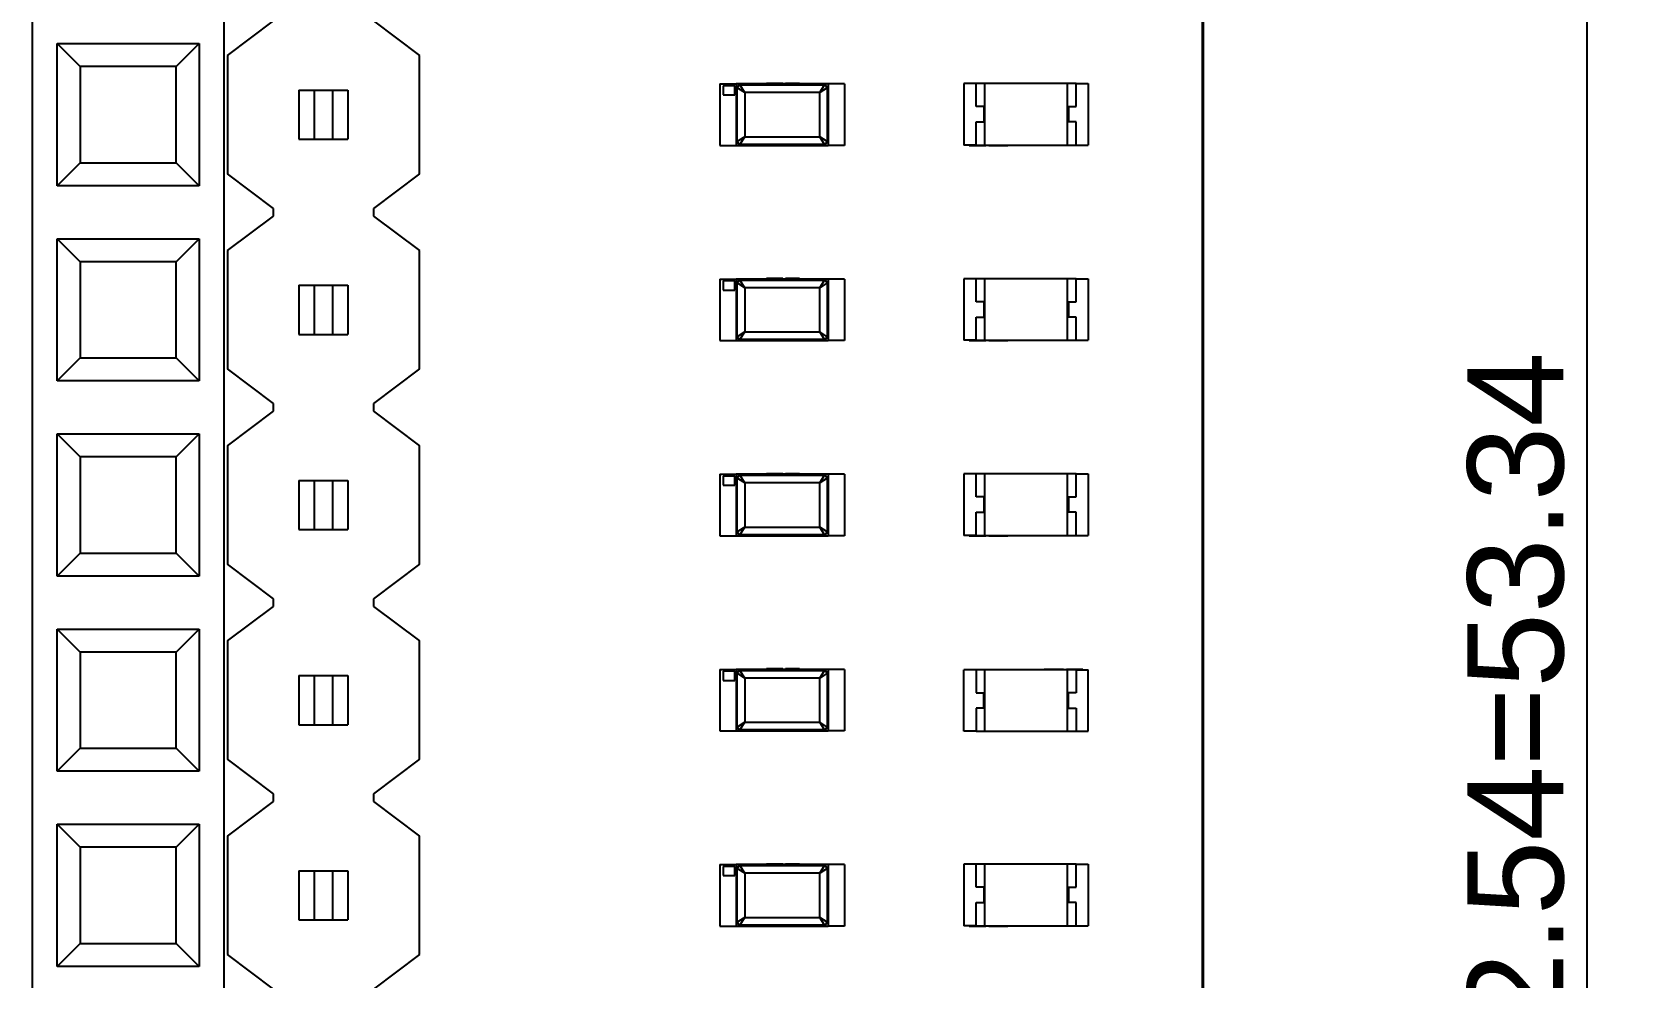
# Model space of a CAD drawing. Header units: millimetres. Extents: x 5 to 205, y 5 to 144.
# Drawn here: x 76.76 to 97.75, y 86.73 to 99.04 of the extents above; entities that cross this region are included whole.
import ezdxf

# ---------------------------------------------------------------- set-up
doc = ezdxf.new("R2010")
doc.units = ezdxf.units.MM
for name, color, linetype in [('DIM', 4, 'CONTINUOUS'), ('OUTLINE', 7, 'CONTINUOUS'), ('PARTS', 8, 'CONTINUOUS')]:
    doc.layers.add(name, color=color, linetype=linetype)
doc.styles.add('CJK', font='arial.ttf')
doc.dimstyles.new('PCB2', dxfattribs={"dimtxt": 1.25, "dimasz": 1.25, "dimexe": 0.75, "dimexo": 0.5, "dimgap": 0.3, "dimtad": 1, "dimzin": 0, "dimtxsty": 'CJK', "dimcen": 2.5, "dimclrd": 4, "dimclre": 4, "dimclrt": 4, "dimazin": 3, "dimtfac": 1, "dimtmove": 0, "dimatfit": 3})

msp = doc.modelspace()

# ---------------------------------------------------------------- linework, layer by layer
at = {"layer": 'OUTLINE'}
msp.add_lwpolyline([(92, 122.5), (92, 55.5)], dxfattribs=at)
at = {"layer": 'PARTS'}
for points in [[(91.987, 122.5), (91.987, 55.5)], [(76.76, 117.014), (76.76, 61.134)], [(79.26, 61.134), (79.26, 117.014)], [(79.3, 98.734), (79.9, 99.184)], [(81.2, 99.184), (81.8, 98.734)], [(77.085, 98.889), (78.935, 98.889)], [(77.085, 98.889), (77.385, 98.589)], [(77.085, 97.039), (77.085, 98.889)], [(78.635, 98.589), (78.935, 98.889)], [(78.935, 98.889), (78.935, 97.039)], [(79.3, 98.734), (79.3, 97.194)], [(81.8, 97.194), (81.8, 98.734)], [(78.635, 98.589), (77.385, 98.589)], [(77.385, 98.589), (77.385, 97.339)], [(78.635, 97.339), (78.635, 98.589)], [(80.23, 98.284), (80.23, 97.644)], [(80.23, 98.284), (80.43, 98.284)], [(80.43, 98.284), (80.67, 98.284)], [(80.43, 98.284), (80.43, 97.644)], [(80.67, 98.284), (80.87, 98.284)], [(80.67, 98.284), (80.67, 97.644)], [(80.87, 98.284), (80.87, 97.644)], [(85.712, 98.364), (85.922, 98.364)], [(85.712, 98.364), (85.712, 97.564)], [(85.753, 98.34), (85.753, 98.221)], [(85.907, 98.34), (85.753, 98.34)], [(85.907, 98.221), (85.907, 98.34)], [(85.972, 98.364), (85.922, 98.314)], [(85.922, 98.364), (85.922, 97.564)], [(87.122, 98.364), (85.922, 98.364)], [(85.935, 98.314), (85.922, 98.314)], [(85.935, 98.314), (85.972, 98.351)], [(86.035, 98.251), (85.935, 98.314)], [(85.935, 97.614), (85.935, 98.314)], [(87.072, 98.364), (85.972, 98.364)], [(85.972, 98.351), (85.972, 98.364)], [(86.035, 98.251), (85.972, 98.351)], [(85.972, 98.351), (87.072, 98.351)], [(86.035, 98.251), (86.035, 97.677)], [(87.01, 98.251), (86.035, 98.251)], [(86.316, 98.374), (86.332, 98.374)], [(86.316, 98.374), (86.316, 98.364)], [(86.332, 98.374), (86.337, 98.374)], [(86.332, 98.374), (86.332, 98.364)], [(86.337, 98.374), (86.353, 98.374)], [(86.337, 98.374), (86.337, 98.364)], [(86.353, 98.374), (86.353, 98.364)], [(86.355, 98.374), (86.361, 98.374)], [(86.355, 98.374), (86.355, 98.364)], [(86.361, 98.374), (86.367, 98.374)], [(86.361, 98.374), (86.361, 98.364)], [(86.367, 98.374), (86.383, 98.374)], [(86.367, 98.374), (86.367, 98.364)], [(86.383, 98.374), (86.388, 98.374)], [(86.383, 98.374), (86.383, 98.364)], [(86.388, 98.374), (86.404, 98.374)], [(86.388, 98.374), (86.388, 98.364)], [(86.404, 98.374), (86.404, 98.364)], [(86.404, 98.374), (86.406, 98.374)], [(86.406, 98.374), (86.412, 98.374)], [(86.406, 98.374), (86.406, 98.364)], [(86.412, 98.374), (86.428, 98.374)], [(86.412, 98.374), (86.412, 98.364)], [(86.428, 98.374), (86.439, 98.374)], [(86.428, 98.374), (86.428, 98.364)], [(86.439, 98.374), (86.439, 98.364)], [(86.439, 98.374), (86.446, 98.374)], [(86.446, 98.374), (86.446, 98.364)], [(86.446, 98.374), (86.447, 98.374)], [(86.447, 98.374), (86.447, 98.364)], [(86.447, 98.374), (86.448, 98.374)], [(86.448, 98.374), (86.448, 98.364)], [(86.448, 98.374), (86.469, 98.374)], [(86.469, 98.374), (86.469, 98.364)], [(86.469, 98.374), (86.47, 98.374)], [(86.47, 98.374), (86.473, 98.374)], [(86.47, 98.374), (86.47, 98.364)], [(86.473, 98.374), (86.474, 98.374)], [(86.473, 98.374), (86.473, 98.364)], [(86.474, 98.374), (86.474, 98.364)], [(86.477, 98.374), (86.477, 98.364)], [(86.477, 98.374), (86.487, 98.374)], [(86.487, 98.374), (86.501, 98.374)], [(86.487, 98.374), (86.487, 98.364)], [(86.501, 98.374), (86.507, 98.374)], [(86.501, 98.374), (86.501, 98.364)], [(86.507, 98.374), (86.507, 98.364)], [(86.509, 98.374), (86.509, 98.364)], [(86.509, 98.374), (86.525, 98.374)], [(86.509, 98.374), (86.509, 98.364)], [(86.509, 98.374), (86.509, 98.374)], [(86.525, 98.374), (86.525, 98.364)], [(86.525, 98.374), (86.531, 98.374)], [(86.531, 98.374), (86.531, 98.364)], [(86.564, 98.374), (86.592, 98.374)], [(86.564, 98.374), (86.564, 98.364)], [(86.592, 98.374), (86.608, 98.374)], [(86.592, 98.374), (86.592, 98.364)], [(86.608, 98.374), (86.647, 98.374)], [(86.608, 98.374), (86.608, 98.364)], [(86.647, 98.374), (86.682, 98.374)], [(86.647, 98.374), (86.647, 98.364)], [(86.682, 98.374), (86.695, 98.374)], [(86.682, 98.374), (86.682, 98.364)], [(86.695, 98.374), (86.701, 98.374)], [(86.695, 98.374), (86.695, 98.364)], [(86.701, 98.374), (86.735, 98.374)], [(86.701, 98.374), (86.701, 98.364)], [(86.735, 98.374), (86.748, 98.374)], [(86.735, 98.374), (86.735, 98.364)], [(86.748, 98.374), (86.748, 98.364)], [(87.01, 98.251), (87.072, 98.351)], [(87.109, 98.314), (87.01, 98.251)], [(87.01, 97.677), (87.01, 98.251)], [(87.122, 98.314), (87.072, 98.364)], [(87.072, 98.351), (87.072, 98.364)], [(87.072, 98.351), (87.109, 98.314)], [(87.109, 98.314), (87.122, 98.314)], [(87.109, 98.314), (87.109, 97.614)], [(87.332, 98.364), (87.122, 98.364)], [(87.122, 98.364), (87.122, 97.564)], [(87.332, 98.364), (87.332, 97.564)], [(89.047, 98.369), (88.887, 98.369)], [(88.887, 98.369), (88.887, 97.569)], [(89.047, 98.069), (89.047, 98.369)], [(89.157, 98.369), (89.047, 98.369)], [(90.237, 98.369), (89.157, 98.369)], [(89.157, 98.369), (89.157, 97.569)], [(90.237, 97.569), (90.237, 98.369)], [(90.347, 98.369), (90.237, 98.369)], [(90.347, 98.369), (90.507, 98.369)], [(90.347, 98.069), (90.347, 98.369)], [(90.507, 98.369), (90.507, 97.569)], [(85.753, 98.221), (85.907, 98.221)], [(89.147, 98.069), (89.047, 98.069)], [(89.147, 98.069), (89.147, 97.869)], [(90.247, 98.069), (90.247, 97.869)], [(90.247, 98.069), (90.347, 98.069)], [(89.047, 97.569), (89.047, 97.869)], [(89.047, 97.869), (89.147, 97.869)], [(90.347, 97.869), (90.247, 97.869)], [(90.347, 97.569), (90.347, 97.869)], [(80.23, 97.644), (80.43, 97.644)], [(80.43, 97.644), (80.67, 97.644)], [(80.67, 97.644), (80.87, 97.644)], [(85.922, 97.614), (85.972, 97.564)], [(85.935, 97.614), (85.922, 97.614)], [(86.035, 97.677), (85.935, 97.614)], [(85.972, 97.577), (85.935, 97.614)], [(85.972, 97.577), (86.035, 97.677)], [(86.035, 97.677), (87.01, 97.677)], [(87.109, 97.614), (87.01, 97.677)], [(87.072, 97.577), (87.01, 97.677)], [(87.109, 97.614), (87.072, 97.577)], [(87.072, 97.564), (87.122, 97.614)], [(87.109, 97.614), (87.122, 97.614)], [(85.712, 97.564), (85.922, 97.564)], [(85.922, 97.564), (87.122, 97.564)], [(85.972, 97.577), (85.972, 97.564)], [(87.072, 97.577), (85.972, 97.577)], [(85.972, 97.564), (87.072, 97.564)], [(87.072, 97.577), (87.072, 97.564)], [(87.332, 97.564), (87.122, 97.564)], [(89.047, 97.569), (88.887, 97.569)], [(88.957, 97.559), (88.957, 97.569)], [(88.973, 97.559), (88.957, 97.559)], [(88.973, 97.559), (88.973, 97.569)], [(89.012, 97.559), (88.973, 97.559)], [(89.012, 97.559), (89.012, 97.569)], [(89.019, 97.559), (89.012, 97.559)], [(89.019, 97.559), (89.019, 97.569)], [(89.034, 97.559), (89.019, 97.559)], [(89.034, 97.559), (89.034, 97.569)], [(89.075, 97.559), (89.034, 97.559)], [(89.047, 97.569), (89.157, 97.569)], [(89.075, 97.559), (89.075, 97.569)], [(89.12, 97.559), (89.075, 97.559)], [(89.12, 97.559), (89.12, 97.569)], [(89.139, 97.559), (89.12, 97.559)], [(89.139, 97.559), (89.139, 97.569)], [(89.172, 97.559), (89.139, 97.559)], [(89.157, 97.569), (90.237, 97.569)], [(89.172, 97.559), (89.172, 97.569)], [(89.211, 97.559), (89.211, 97.569)], [(89.217, 97.559), (89.211, 97.559)], [(89.217, 97.559), (89.217, 97.569)], [(89.236, 97.559), (89.217, 97.559)], [(89.236, 97.559), (89.236, 97.569)], [(89.237, 97.559), (89.237, 97.569)], [(89.237, 97.559), (89.236, 97.559)], [(89.238, 97.559), (89.238, 97.569)], [(89.245, 97.559), (89.238, 97.559)], [(89.245, 97.559), (89.245, 97.569)], [(89.262, 97.559), (89.245, 97.559)], [(89.262, 97.559), (89.262, 97.569)], [(89.273, 97.559), (89.262, 97.559)], [(89.273, 97.559), (89.273, 97.569)], [(89.278, 97.559), (89.278, 97.569)], [(89.278, 97.559), (89.278, 97.569)], [(89.278, 97.559), (89.278, 97.559)], [(89.281, 97.559), (89.278, 97.559)], [(89.281, 97.559), (89.281, 97.569)], [(89.283, 97.559), (89.281, 97.559)], [(89.283, 97.559), (89.283, 97.569)], [(89.308, 97.559), (89.283, 97.559)], [(89.308, 97.559), (89.308, 97.569)], [(89.309, 97.559), (89.308, 97.559)], [(89.309, 97.559), (89.309, 97.569)], [(89.31, 97.559), (89.309, 97.559)], [(89.31, 97.559), (89.31, 97.569)], [(89.317, 97.559), (89.31, 97.559)], [(89.317, 97.559), (89.317, 97.569)], [(89.331, 97.559), (89.317, 97.559)], [(89.331, 97.559), (89.331, 97.569)], [(89.349, 97.559), (89.331, 97.559)], [(89.349, 97.559), (89.349, 97.569)], [(89.356, 97.559), (89.349, 97.559)], [(89.356, 97.559), (89.356, 97.569)], [(89.359, 97.559), (89.356, 97.559)], [(89.359, 97.559), (89.359, 97.569)], [(89.377, 97.559), (89.359, 97.559)], [(89.377, 97.559), (89.377, 97.569)], [(89.383, 97.559), (89.377, 97.559)], [(89.383, 97.559), (89.383, 97.569)], [(89.401, 97.559), (89.383, 97.559)], [(89.401, 97.559), (89.401, 97.569)], [(89.408, 97.559), (89.401, 97.559)], [(89.408, 97.559), (89.408, 97.569)], [(89.416, 97.559), (89.408, 97.559)], [(89.416, 97.559), (89.416, 97.569)], [(89.418, 97.559), (89.418, 97.569)], [(89.436, 97.559), (89.418, 97.559)], [(89.436, 97.559), (89.436, 97.569)], [(89.443, 97.559), (89.436, 97.559)], [(89.443, 97.559), (89.443, 97.569)], [(89.461, 97.559), (89.443, 97.559)], [(89.461, 97.559), (89.461, 97.569)], [(90.237, 97.569), (90.347, 97.569)], [(90.347, 97.569), (90.507, 97.569)], [(77.085, 97.039), (77.385, 97.339)], [(77.385, 97.339), (78.635, 97.339)], [(78.635, 97.339), (78.935, 97.039)], [(79.9, 96.744), (79.3, 97.194)], [(81.8, 97.194), (81.2, 96.744)], [(78.935, 97.039), (77.085, 97.039)], [(79.3, 96.194), (79.9, 96.644)], [(79.9, 96.644), (79.9, 96.744)], [(81.2, 96.744), (81.2, 96.644)], [(81.2, 96.644), (81.8, 96.194)], [(77.085, 96.349), (78.935, 96.349)], [(77.085, 96.349), (77.385, 96.049)], [(77.085, 94.499), (77.085, 96.349)], [(78.635, 96.049), (78.935, 96.349)], [(78.935, 96.349), (78.935, 94.499)], [(79.3, 96.194), (79.3, 94.654)], [(81.8, 94.654), (81.8, 96.194)], [(78.635, 96.049), (77.385, 96.049)], [(77.385, 96.049), (77.385, 94.799)], [(78.635, 94.799), (78.635, 96.049)], [(80.23, 95.744), (80.23, 95.104)], [(80.23, 95.744), (80.43, 95.744)], [(80.43, 95.744), (80.67, 95.744)], [(80.43, 95.744), (80.43, 95.104)], [(80.67, 95.744), (80.87, 95.744)], [(80.67, 95.744), (80.67, 95.104)], [(80.87, 95.744), (80.87, 95.104)], [(85.712, 95.824), (85.922, 95.824)], [(85.712, 95.824), (85.712, 95.024)], [(85.753, 95.8), (85.753, 95.681)], [(85.907, 95.8), (85.753, 95.8)], [(85.907, 95.681), (85.907, 95.8)], [(85.972, 95.824), (85.922, 95.774)], [(85.922, 95.824), (85.922, 95.024)], [(87.122, 95.824), (85.922, 95.824)], [(85.935, 95.774), (85.922, 95.774)], [(85.935, 95.774), (85.972, 95.811)], [(86.035, 95.711), (85.935, 95.774)], [(85.935, 95.074), (85.935, 95.774)], [(87.072, 95.824), (85.972, 95.824)], [(85.972, 95.811), (85.972, 95.824)], [(86.035, 95.711), (85.972, 95.811)], [(85.972, 95.811), (87.072, 95.811)], [(86.316, 95.834), (86.332, 95.834)], [(86.316, 95.834), (86.316, 95.824)], [(86.332, 95.834), (86.337, 95.834)], [(86.332, 95.834), (86.332, 95.824)], [(86.337, 95.834), (86.353, 95.834)], [(86.337, 95.834), (86.337, 95.824)], [(86.353, 95.834), (86.353, 95.824)], [(86.355, 95.834), (86.361, 95.834)], [(86.355, 95.834), (86.355, 95.824)], [(86.361, 95.834), (86.367, 95.834)], [(86.361, 95.834), (86.361, 95.824)], [(86.367, 95.834), (86.383, 95.834)], [(86.367, 95.834), (86.367, 95.824)], [(86.383, 95.834), (86.388, 95.834)], [(86.383, 95.834), (86.383, 95.824)], [(86.388, 95.834), (86.404, 95.834)], [(86.388, 95.834), (86.388, 95.824)], [(86.404, 95.834), (86.404, 95.824)], [(86.404, 95.834), (86.406, 95.834)], [(86.406, 95.834), (86.412, 95.834)], [(86.406, 95.834), (86.406, 95.824)], [(86.412, 95.834), (86.428, 95.834)], [(86.412, 95.834), (86.412, 95.824)], [(86.428, 95.834), (86.439, 95.834)], [(86.428, 95.834), (86.428, 95.824)], [(86.439, 95.834), (86.439, 95.824)], [(86.439, 95.834), (86.446, 95.834)], [(86.446, 95.834), (86.446, 95.824)], [(86.446, 95.834), (86.447, 95.834)], [(86.447, 95.834), (86.447, 95.824)], [(86.447, 95.834), (86.448, 95.834)], [(86.448, 95.834), (86.448, 95.824)], [(86.448, 95.834), (86.469, 95.834)], [(86.469, 95.834), (86.469, 95.824)], [(86.469, 95.834), (86.47, 95.834)], [(86.47, 95.834), (86.473, 95.834)], [(86.47, 95.834), (86.47, 95.824)], [(86.473, 95.834), (86.474, 95.834)], [(86.473, 95.834), (86.473, 95.824)], [(86.474, 95.834), (86.474, 95.824)], [(86.477, 95.834), (86.477, 95.824)], [(86.477, 95.834), (86.487, 95.834)], [(86.487, 95.834), (86.501, 95.834)], [(86.487, 95.834), (86.487, 95.824)], [(86.501, 95.834), (86.507, 95.834)], [(86.501, 95.834), (86.501, 95.824)], [(86.507, 95.834), (86.507, 95.824)], [(86.509, 95.834), (86.509, 95.824)], [(86.509, 95.834), (86.525, 95.834)], [(86.509, 95.834), (86.509, 95.824)], [(86.509, 95.834), (86.509, 95.834)], [(86.525, 95.834), (86.525, 95.824)], [(86.525, 95.834), (86.531, 95.834)], [(86.531, 95.834), (86.531, 95.824)], [(86.564, 95.834), (86.592, 95.834)], [(86.564, 95.834), (86.564, 95.824)], [(86.592, 95.834), (86.608, 95.834)], [(86.592, 95.834), (86.592, 95.824)], [(86.608, 95.834), (86.647, 95.834)], [(86.608, 95.834), (86.608, 95.824)], [(86.647, 95.834), (86.682, 95.834)], [(86.647, 95.834), (86.647, 95.824)], [(86.682, 95.834), (86.695, 95.834)], [(86.682, 95.834), (86.682, 95.824)], [(86.695, 95.834), (86.701, 95.834)], [(86.695, 95.834), (86.695, 95.824)], [(86.701, 95.834), (86.735, 95.834)], [(86.701, 95.834), (86.701, 95.824)], [(86.735, 95.834), (86.748, 95.834)], [(86.735, 95.834), (86.735, 95.824)], [(86.748, 95.834), (86.748, 95.824)], [(87.01, 95.711), (87.072, 95.811)], [(87.109, 95.774), (87.01, 95.711)], [(87.122, 95.774), (87.072, 95.824)], [(87.072, 95.811), (87.072, 95.824)], [(87.072, 95.811), (87.109, 95.774)], [(87.109, 95.774), (87.122, 95.774)], [(87.109, 95.774), (87.109, 95.074)], [(87.332, 95.824), (87.122, 95.824)], [(87.122, 95.824), (87.122, 95.024)], [(87.332, 95.824), (87.332, 95.024)], [(89.047, 95.829), (88.887, 95.829)], [(88.887, 95.829), (88.887, 95.029)], [(89.047, 95.529), (89.047, 95.829)], [(89.157, 95.829), (89.047, 95.829)], [(90.237, 95.829), (89.157, 95.829)], [(89.157, 95.829), (89.157, 95.029)], [(90.237, 95.029), (90.237, 95.829)], [(90.347, 95.829), (90.237, 95.829)], [(90.347, 95.829), (90.507, 95.829)], [(90.347, 95.529), (90.347, 95.829)], [(90.507, 95.829), (90.507, 95.029)], [(85.753, 95.681), (85.907, 95.681)], [(86.035, 95.711), (86.035, 95.137)], [(87.01, 95.711), (86.035, 95.711)], [(87.01, 95.137), (87.01, 95.711)], [(89.147, 95.529), (89.047, 95.529)], [(89.147, 95.529), (89.147, 95.329)], [(90.247, 95.529), (90.247, 95.329)], [(90.247, 95.529), (90.347, 95.529)], [(89.047, 95.029), (89.047, 95.329)], [(89.047, 95.329), (89.147, 95.329)], [(90.347, 95.329), (90.247, 95.329)], [(90.347, 95.029), (90.347, 95.329)], [(80.23, 95.104), (80.43, 95.104)], [(80.43, 95.104), (80.67, 95.104)], [(80.67, 95.104), (80.87, 95.104)], [(86.035, 95.137), (85.935, 95.074)], [(85.972, 95.037), (86.035, 95.137)], [(86.035, 95.137), (87.01, 95.137)], [(87.109, 95.074), (87.01, 95.137)], [(87.072, 95.037), (87.01, 95.137)], [(85.712, 95.024), (85.922, 95.024)], [(85.922, 95.074), (85.972, 95.024)], [(85.935, 95.074), (85.922, 95.074)], [(85.922, 95.024), (87.122, 95.024)], [(85.972, 95.037), (85.935, 95.074)], [(85.972, 95.037), (85.972, 95.024)], [(87.072, 95.037), (85.972, 95.037)], [(85.972, 95.024), (87.072, 95.024)], [(87.109, 95.074), (87.072, 95.037)], [(87.072, 95.024), (87.122, 95.074)], [(87.072, 95.037), (87.072, 95.024)], [(87.109, 95.074), (87.122, 95.074)], [(87.332, 95.024), (87.122, 95.024)], [(89.047, 95.029), (88.887, 95.029)], [(88.957, 95.019), (88.957, 95.029)], [(88.973, 95.019), (88.957, 95.019)], [(88.973, 95.019), (88.973, 95.029)], [(89.012, 95.019), (88.973, 95.019)], [(89.012, 95.019), (89.012, 95.029)], [(89.019, 95.019), (89.012, 95.019)], [(89.019, 95.019), (89.019, 95.029)], [(89.034, 95.019), (89.019, 95.019)], [(89.034, 95.019), (89.034, 95.029)], [(89.075, 95.019), (89.034, 95.019)], [(89.047, 95.029), (89.157, 95.029)], [(89.075, 95.019), (89.075, 95.029)], [(89.12, 95.019), (89.075, 95.019)], [(89.12, 95.019), (89.12, 95.029)], [(89.139, 95.019), (89.12, 95.019)], [(89.139, 95.019), (89.139, 95.029)], [(89.172, 95.019), (89.139, 95.019)], [(89.157, 95.029), (90.237, 95.029)], [(89.172, 95.019), (89.172, 95.029)], [(89.211, 95.019), (89.211, 95.029)], [(89.217, 95.019), (89.211, 95.019)], [(89.217, 95.019), (89.217, 95.029)], [(89.236, 95.019), (89.217, 95.019)], [(89.236, 95.019), (89.236, 95.029)], [(89.237, 95.019), (89.237, 95.029)], [(89.237, 95.019), (89.236, 95.019)], [(89.238, 95.019), (89.238, 95.029)], [(89.245, 95.019), (89.238, 95.019)], [(89.245, 95.019), (89.245, 95.029)], [(89.262, 95.019), (89.245, 95.019)], [(89.262, 95.019), (89.262, 95.029)], [(89.273, 95.019), (89.262, 95.019)], [(89.273, 95.019), (89.273, 95.029)], [(89.278, 95.019), (89.278, 95.029)], [(89.278, 95.019), (89.278, 95.029)], [(89.278, 95.019), (89.278, 95.019)], [(89.281, 95.019), (89.278, 95.019)], [(89.281, 95.019), (89.281, 95.029)], [(89.283, 95.019), (89.281, 95.019)], [(89.283, 95.019), (89.283, 95.029)], [(89.308, 95.019), (89.283, 95.019)], [(89.308, 95.019), (89.308, 95.029)], [(89.309, 95.019), (89.308, 95.019)], [(89.309, 95.019), (89.309, 95.029)], [(89.31, 95.019), (89.309, 95.019)], [(89.31, 95.019), (89.31, 95.029)], [(89.317, 95.019), (89.31, 95.019)], [(89.317, 95.019), (89.317, 95.029)], [(89.331, 95.019), (89.317, 95.019)], [(89.331, 95.019), (89.331, 95.029)], [(89.349, 95.019), (89.331, 95.019)], [(89.349, 95.019), (89.349, 95.029)], [(89.356, 95.019), (89.349, 95.019)], [(89.356, 95.019), (89.356, 95.029)], [(89.359, 95.019), (89.356, 95.019)], [(89.359, 95.019), (89.359, 95.029)], [(89.377, 95.019), (89.359, 95.019)], [(89.377, 95.019), (89.377, 95.029)], [(89.383, 95.019), (89.377, 95.019)], [(89.383, 95.019), (89.383, 95.029)], [(89.401, 95.019), (89.383, 95.019)], [(89.401, 95.019), (89.401, 95.029)], [(89.408, 95.019), (89.401, 95.019)], [(89.408, 95.019), (89.408, 95.029)], [(89.416, 95.019), (89.408, 95.019)], [(89.416, 95.019), (89.416, 95.029)], [(89.418, 95.019), (89.418, 95.029)], [(89.436, 95.019), (89.418, 95.019)], [(89.436, 95.019), (89.436, 95.029)], [(89.443, 95.019), (89.436, 95.019)], [(89.443, 95.019), (89.443, 95.029)], [(89.461, 95.019), (89.443, 95.019)], [(89.461, 95.019), (89.461, 95.029)], [(90.237, 95.029), (90.347, 95.029)], [(90.347, 95.029), (90.507, 95.029)], [(77.085, 94.499), (77.385, 94.799)], [(77.385, 94.799), (78.635, 94.799)], [(78.635, 94.799), (78.935, 94.499)], [(78.935, 94.499), (77.085, 94.499)], [(79.9, 94.204), (79.3, 94.654)], [(81.8, 94.654), (81.2, 94.204)], [(79.3, 93.654), (79.9, 94.104)], [(79.9, 94.104), (79.9, 94.204)], [(81.2, 94.204), (81.2, 94.104)], [(81.2, 94.104), (81.8, 93.654)], [(77.085, 93.809), (78.935, 93.809)], [(77.085, 93.809), (77.385, 93.509)], [(77.085, 91.959), (77.085, 93.809)], [(78.635, 93.509), (78.935, 93.809)], [(78.935, 93.809), (78.935, 91.959)], [(79.3, 93.654), (79.3, 92.114)], [(81.8, 92.114), (81.8, 93.654)], [(78.635, 93.509), (77.385, 93.509)], [(77.385, 93.509), (77.385, 92.259)], [(78.635, 92.259), (78.635, 93.509)], [(80.23, 93.204), (80.23, 92.564)], [(80.23, 93.204), (80.43, 93.204)], [(80.43, 93.204), (80.67, 93.204)], [(80.43, 93.204), (80.43, 92.564)], [(80.67, 93.204), (80.87, 93.204)], [(80.67, 93.204), (80.67, 92.564)], [(80.87, 93.204), (80.87, 92.564)], [(85.712, 93.284), (85.922, 93.284)], [(85.712, 93.284), (85.712, 92.484)], [(85.753, 93.26), (85.753, 93.141)], [(85.907, 93.26), (85.753, 93.26)], [(85.907, 93.141), (85.907, 93.26)], [(85.972, 93.284), (85.922, 93.234)], [(85.922, 93.284), (85.922, 92.484)], [(87.122, 93.284), (85.922, 93.284)], [(85.935, 93.234), (85.922, 93.234)], [(85.935, 93.234), (85.972, 93.271)], [(86.035, 93.171), (85.935, 93.234)], [(85.935, 92.534), (85.935, 93.234)], [(87.072, 93.284), (85.972, 93.284)], [(85.972, 93.271), (85.972, 93.284)], [(86.035, 93.171), (85.972, 93.271)], [(85.972, 93.271), (87.072, 93.271)], [(86.316, 93.294), (86.332, 93.294)], [(86.316, 93.294), (86.316, 93.284)], [(86.332, 93.294), (86.337, 93.294)], [(86.332, 93.294), (86.332, 93.284)], [(86.337, 93.294), (86.353, 93.294)], [(86.337, 93.294), (86.337, 93.284)], [(86.353, 93.294), (86.353, 93.284)], [(86.355, 93.294), (86.361, 93.294)], [(86.355, 93.294), (86.355, 93.284)], [(86.361, 93.294), (86.367, 93.294)], [(86.361, 93.294), (86.361, 93.284)], [(86.367, 93.294), (86.383, 93.294)], [(86.367, 93.294), (86.367, 93.284)], [(86.383, 93.294), (86.388, 93.294)], [(86.383, 93.294), (86.383, 93.284)], [(86.388, 93.294), (86.404, 93.294)], [(86.388, 93.294), (86.388, 93.284)], [(86.404, 93.294), (86.404, 93.284)], [(86.404, 93.294), (86.406, 93.294)], [(86.406, 93.294), (86.412, 93.294)], [(86.406, 93.294), (86.406, 93.284)], [(86.412, 93.294), (86.428, 93.294)], [(86.412, 93.294), (86.412, 93.284)], [(86.428, 93.294), (86.439, 93.294)], [(86.428, 93.294), (86.428, 93.284)], [(86.439, 93.294), (86.439, 93.284)], [(86.439, 93.294), (86.446, 93.294)], [(86.446, 93.294), (86.446, 93.284)], [(86.446, 93.294), (86.447, 93.294)], [(86.447, 93.294), (86.447, 93.284)], [(86.447, 93.294), (86.448, 93.294)], [(86.448, 93.294), (86.448, 93.284)], [(86.448, 93.294), (86.469, 93.294)], [(86.469, 93.294), (86.469, 93.284)], [(86.469, 93.294), (86.47, 93.294)], [(86.47, 93.294), (86.473, 93.294)], [(86.47, 93.294), (86.47, 93.284)], [(86.473, 93.294), (86.474, 93.294)], [(86.473, 93.294), (86.473, 93.284)], [(86.474, 93.294), (86.474, 93.284)], [(86.477, 93.294), (86.477, 93.284)], [(86.477, 93.294), (86.487, 93.294)], [(86.487, 93.294), (86.501, 93.294)], [(86.487, 93.294), (86.487, 93.284)], [(86.501, 93.294), (86.507, 93.294)], [(86.501, 93.294), (86.501, 93.284)], [(86.507, 93.294), (86.507, 93.284)], [(86.509, 93.294), (86.509, 93.284)], [(86.509, 93.294), (86.525, 93.294)], [(86.509, 93.294), (86.509, 93.284)], [(86.509, 93.294), (86.509, 93.294)], [(86.525, 93.294), (86.525, 93.284)], [(86.525, 93.294), (86.531, 93.294)], [(86.531, 93.294), (86.531, 93.284)], [(86.564, 93.294), (86.592, 93.294)], [(86.564, 93.294), (86.564, 93.284)], [(86.592, 93.294), (86.608, 93.294)], [(86.592, 93.294), (86.592, 93.284)], [(86.608, 93.294), (86.647, 93.294)], [(86.608, 93.294), (86.608, 93.284)], [(86.647, 93.294), (86.682, 93.294)], [(86.647, 93.294), (86.647, 93.284)], [(86.682, 93.294), (86.695, 93.294)], [(86.682, 93.294), (86.682, 93.284)], [(86.695, 93.294), (86.701, 93.294)], [(86.695, 93.294), (86.695, 93.284)], [(86.701, 93.294), (86.735, 93.294)], [(86.701, 93.294), (86.701, 93.284)], [(86.735, 93.294), (86.748, 93.294)], [(86.735, 93.294), (86.735, 93.284)], [(86.748, 93.294), (86.748, 93.284)], [(87.01, 93.171), (87.072, 93.271)], [(87.109, 93.234), (87.01, 93.171)], [(87.122, 93.234), (87.072, 93.284)], [(87.072, 93.271), (87.072, 93.284)], [(87.072, 93.271), (87.109, 93.234)], [(87.109, 93.234), (87.122, 93.234)], [(87.109, 93.234), (87.109, 92.534)], [(87.332, 93.284), (87.122, 93.284)], [(87.122, 93.284), (87.122, 92.484)], [(87.332, 93.284), (87.332, 92.484)], [(89.047, 93.289), (88.887, 93.289)], [(88.887, 93.289), (88.887, 92.489)], [(89.047, 92.989), (89.047, 93.289)], [(89.157, 93.289), (89.047, 93.289)], [(90.237, 93.289), (89.157, 93.289)], [(89.157, 93.289), (89.157, 92.489)], [(90.237, 92.489), (90.237, 93.289)], [(90.347, 93.289), (90.237, 93.289)], [(90.347, 93.289), (90.507, 93.289)], [(90.347, 92.989), (90.347, 93.289)], [(90.507, 93.289), (90.507, 92.489)], [(85.753, 93.141), (85.907, 93.141)], [(86.035, 93.171), (86.035, 92.596)], [(87.01, 93.171), (86.035, 93.171)], [(87.01, 92.596), (87.01, 93.171)], [(89.147, 92.989), (89.047, 92.989)], [(89.147, 92.989), (89.147, 92.789)], [(90.247, 92.989), (90.247, 92.789)], [(90.247, 92.989), (90.347, 92.989)], [(89.047, 92.489), (89.047, 92.789)], [(89.047, 92.789), (89.147, 92.789)], [(90.347, 92.789), (90.247, 92.789)], [(90.347, 92.489), (90.347, 92.789)], [(86.035, 92.596), (85.935, 92.534)], [(85.972, 92.497), (86.035, 92.596)], [(86.035, 92.596), (87.01, 92.596)], [(87.109, 92.534), (87.01, 92.596)], [(87.072, 92.497), (87.01, 92.596)], [(80.23, 92.564), (80.43, 92.564)], [(80.43, 92.564), (80.67, 92.564)], [(80.67, 92.564), (80.87, 92.564)], [(85.712, 92.484), (85.922, 92.484)], [(85.922, 92.534), (85.972, 92.484)], [(85.935, 92.534), (85.922, 92.534)], [(85.922, 92.484), (87.122, 92.484)], [(85.972, 92.497), (85.935, 92.534)], [(85.972, 92.497), (85.972, 92.484)], [(87.072, 92.497), (85.972, 92.497)], [(85.972, 92.484), (87.072, 92.484)], [(87.109, 92.534), (87.072, 92.497)], [(87.072, 92.484), (87.122, 92.534)], [(87.072, 92.497), (87.072, 92.484)], [(87.109, 92.534), (87.122, 92.534)], [(87.332, 92.484), (87.122, 92.484)], [(89.047, 92.489), (88.887, 92.489)], [(88.957, 92.479), (88.957, 92.489)], [(88.973, 92.479), (88.957, 92.479)], [(88.973, 92.479), (88.973, 92.489)], [(89.012, 92.479), (88.973, 92.479)], [(89.012, 92.479), (89.012, 92.489)], [(89.019, 92.479), (89.012, 92.479)], [(89.019, 92.479), (89.019, 92.489)], [(89.034, 92.479), (89.019, 92.479)], [(89.034, 92.479), (89.034, 92.489)], [(89.075, 92.479), (89.034, 92.479)], [(89.047, 92.489), (89.157, 92.489)], [(89.075, 92.479), (89.075, 92.489)], [(89.12, 92.479), (89.075, 92.479)], [(89.12, 92.479), (89.12, 92.489)], [(89.139, 92.479), (89.12, 92.479)], [(89.139, 92.479), (89.139, 92.489)], [(89.172, 92.479), (89.139, 92.479)], [(89.157, 92.489), (90.237, 92.489)], [(89.172, 92.479), (89.172, 92.489)], [(89.211, 92.479), (89.211, 92.489)], [(89.217, 92.479), (89.211, 92.479)], [(89.217, 92.479), (89.217, 92.489)], [(89.236, 92.479), (89.217, 92.479)], [(89.236, 92.479), (89.236, 92.489)], [(89.237, 92.479), (89.237, 92.489)], [(89.237, 92.479), (89.236, 92.479)], [(89.238, 92.479), (89.238, 92.489)], [(89.245, 92.479), (89.238, 92.479)], [(89.245, 92.479), (89.245, 92.489)], [(89.262, 92.479), (89.245, 92.479)], [(89.262, 92.479), (89.262, 92.489)], [(89.273, 92.479), (89.262, 92.479)], [(89.273, 92.479), (89.273, 92.489)], [(89.278, 92.479), (89.278, 92.489)], [(89.278, 92.479), (89.278, 92.489)], [(89.278, 92.479), (89.278, 92.479)], [(89.281, 92.479), (89.278, 92.479)], [(89.281, 92.479), (89.281, 92.489)], [(89.283, 92.479), (89.281, 92.479)], [(89.283, 92.479), (89.283, 92.489)], [(89.308, 92.479), (89.283, 92.479)], [(89.308, 92.479), (89.308, 92.489)], [(89.309, 92.479), (89.308, 92.479)], [(89.309, 92.479), (89.309, 92.489)], [(89.31, 92.479), (89.309, 92.479)], [(89.31, 92.479), (89.31, 92.489)], [(89.317, 92.479), (89.31, 92.479)], [(89.317, 92.479), (89.317, 92.489)], [(89.331, 92.479), (89.317, 92.479)], [(89.331, 92.479), (89.331, 92.489)], [(89.349, 92.479), (89.331, 92.479)], [(89.349, 92.479), (89.349, 92.489)], [(89.356, 92.479), (89.349, 92.479)], [(89.356, 92.479), (89.356, 92.489)], [(89.359, 92.479), (89.356, 92.479)], [(89.359, 92.479), (89.359, 92.489)], [(89.377, 92.479), (89.359, 92.479)], [(89.377, 92.479), (89.377, 92.489)], [(89.383, 92.479), (89.377, 92.479)], [(89.383, 92.479), (89.383, 92.489)], [(89.401, 92.479), (89.383, 92.479)], [(89.401, 92.479), (89.401, 92.489)], [(89.408, 92.479), (89.401, 92.479)], [(89.408, 92.479), (89.408, 92.489)], [(89.416, 92.479), (89.408, 92.479)], [(89.416, 92.479), (89.416, 92.489)], [(89.418, 92.479), (89.418, 92.489)], [(89.436, 92.479), (89.418, 92.479)], [(89.436, 92.479), (89.436, 92.489)], [(89.443, 92.479), (89.436, 92.479)], [(89.443, 92.479), (89.443, 92.489)], [(89.461, 92.479), (89.443, 92.479)], [(89.461, 92.479), (89.461, 92.489)], [(90.237, 92.489), (90.347, 92.489)], [(90.347, 92.489), (90.507, 92.489)], [(77.085, 91.959), (77.385, 92.259)], [(77.385, 92.259), (78.635, 92.259)], [(78.635, 92.259), (78.935, 91.959)], [(78.935, 91.959), (77.085, 91.959)], [(79.9, 91.664), (79.3, 92.114)], [(81.8, 92.114), (81.2, 91.664)], [(79.3, 91.114), (79.9, 91.564)], [(79.9, 91.564), (79.9, 91.664)], [(81.2, 91.664), (81.2, 91.564)], [(81.2, 91.564), (81.8, 91.114)], [(77.085, 91.269), (78.935, 91.269)], [(77.085, 91.269), (77.385, 90.969)], [(77.085, 89.419), (77.085, 91.269)], [(78.635, 90.969), (78.935, 91.269)], [(78.935, 91.269), (78.935, 89.419)], [(79.3, 91.114), (79.3, 89.574)], [(81.8, 89.574), (81.8, 91.114)], [(78.635, 90.969), (77.385, 90.969)], [(77.385, 90.969), (77.385, 89.719)], [(78.635, 89.719), (78.635, 90.969)], [(85.712, 90.744), (85.922, 90.744)], [(85.712, 90.744), (85.712, 89.944)], [(85.753, 90.72), (85.753, 90.601)], [(85.907, 90.72), (85.753, 90.72)], [(85.907, 90.601), (85.907, 90.72)], [(85.972, 90.744), (85.922, 90.694)], [(85.922, 90.744), (85.922, 89.944)], [(87.122, 90.744), (85.922, 90.744)], [(85.935, 90.694), (85.922, 90.694)], [(85.935, 90.694), (85.972, 90.731)], [(86.035, 90.631), (85.935, 90.694)], [(85.935, 89.994), (85.935, 90.694)], [(87.072, 90.744), (85.972, 90.744)], [(85.972, 90.731), (85.972, 90.744)], [(86.035, 90.631), (85.972, 90.731)], [(85.972, 90.731), (87.072, 90.731)], [(86.316, 90.754), (86.332, 90.754)], [(86.316, 90.754), (86.316, 90.744)], [(86.332, 90.754), (86.337, 90.754)], [(86.332, 90.754), (86.332, 90.744)], [(86.337, 90.754), (86.353, 90.754)], [(86.337, 90.754), (86.337, 90.744)], [(86.353, 90.754), (86.353, 90.744)], [(86.355, 90.754), (86.361, 90.754)], [(86.355, 90.754), (86.355, 90.744)], [(86.361, 90.754), (86.367, 90.754)], [(86.361, 90.754), (86.361, 90.744)], [(86.367, 90.754), (86.383, 90.754)], [(86.367, 90.754), (86.367, 90.744)], [(86.383, 90.754), (86.388, 90.754)], [(86.383, 90.754), (86.383, 90.744)], [(86.388, 90.754), (86.404, 90.754)], [(86.388, 90.754), (86.388, 90.744)], [(86.404, 90.754), (86.404, 90.744)], [(86.404, 90.754), (86.406, 90.754)], [(86.406, 90.754), (86.412, 90.754)], [(86.406, 90.754), (86.406, 90.744)], [(86.412, 90.754), (86.428, 90.754)], [(86.412, 90.754), (86.412, 90.744)], [(86.428, 90.754), (86.439, 90.754)], [(86.428, 90.754), (86.428, 90.744)], [(86.439, 90.754), (86.439, 90.744)], [(86.439, 90.754), (86.446, 90.754)], [(86.446, 90.754), (86.446, 90.744)], [(86.446, 90.754), (86.447, 90.754)], [(86.447, 90.754), (86.447, 90.744)], [(86.447, 90.754), (86.448, 90.754)], [(86.448, 90.754), (86.448, 90.744)], [(86.448, 90.754), (86.469, 90.754)], [(86.469, 90.754), (86.469, 90.744)], [(86.469, 90.754), (86.47, 90.754)], [(86.47, 90.754), (86.473, 90.754)], [(86.47, 90.754), (86.47, 90.744)], [(86.473, 90.754), (86.474, 90.754)], [(86.473, 90.754), (86.473, 90.744)], [(86.474, 90.754), (86.474, 90.744)], [(86.477, 90.754), (86.477, 90.744)], [(86.477, 90.754), (86.487, 90.754)], [(86.487, 90.754), (86.501, 90.754)], [(86.487, 90.754), (86.487, 90.744)], [(86.501, 90.754), (86.507, 90.754)], [(86.501, 90.754), (86.501, 90.744)], [(86.507, 90.754), (86.507, 90.744)], [(86.509, 90.754), (86.509, 90.744)], [(86.509, 90.754), (86.525, 90.754)], [(86.509, 90.754), (86.509, 90.744)], [(86.509, 90.754), (86.509, 90.754)], [(86.525, 90.754), (86.525, 90.744)], [(86.525, 90.754), (86.531, 90.754)], [(86.531, 90.754), (86.531, 90.744)], [(86.564, 90.754), (86.592, 90.754)], [(86.564, 90.754), (86.564, 90.744)], [(86.592, 90.754), (86.608, 90.754)], [(86.592, 90.754), (86.592, 90.744)], [(86.608, 90.754), (86.647, 90.754)], [(86.608, 90.754), (86.608, 90.744)], [(86.647, 90.754), (86.682, 90.754)], [(86.647, 90.754), (86.647, 90.744)], [(86.682, 90.754), (86.695, 90.754)], [(86.682, 90.754), (86.682, 90.744)], [(86.695, 90.754), (86.701, 90.754)], [(86.695, 90.754), (86.695, 90.744)], [(86.701, 90.754), (86.735, 90.754)], [(86.701, 90.754), (86.701, 90.744)], [(86.735, 90.754), (86.748, 90.754)], [(86.735, 90.754), (86.735, 90.744)], [(86.748, 90.754), (86.748, 90.744)], [(87.01, 90.631), (87.072, 90.731)], [(87.109, 90.694), (87.01, 90.631)], [(87.122, 90.694), (87.072, 90.744)], [(87.072, 90.731), (87.072, 90.744)], [(87.072, 90.731), (87.109, 90.694)], [(87.109, 90.694), (87.122, 90.694)], [(87.109, 90.694), (87.109, 89.994)], [(87.332, 90.744), (87.122, 90.744)], [(87.122, 90.744), (87.122, 89.944)], [(87.332, 90.744), (87.332, 89.944)], [(89.047, 90.739), (88.887, 90.739)], [(88.887, 89.939), (88.887, 90.739)], [(89.047, 90.739), (89.047, 90.439)], [(89.157, 90.739), (89.047, 90.739)], [(90.237, 90.739), (89.157, 90.739)], [(89.157, 90.739), (89.157, 89.939)], [(89.933, 90.749), (89.951, 90.749)], [(89.933, 90.749), (89.933, 90.739)], [(89.951, 90.749), (89.958, 90.749)], [(89.951, 90.749), (89.951, 90.739)], [(89.958, 90.749), (89.976, 90.749)], [(89.958, 90.749), (89.958, 90.739)], [(89.976, 90.749), (89.976, 90.739)], [(89.979, 90.749), (89.986, 90.749)], [(89.979, 90.749), (89.979, 90.739)], [(89.986, 90.749), (89.993, 90.749)], [(89.986, 90.749), (89.986, 90.739)], [(89.993, 90.749), (90.011, 90.749)], [(89.993, 90.749), (89.993, 90.739)], [(90.011, 90.749), (90.017, 90.749)], [(90.011, 90.749), (90.011, 90.739)], [(90.017, 90.749), (90.035, 90.749)], [(90.017, 90.749), (90.017, 90.739)], [(90.035, 90.749), (90.035, 90.739)], [(90.035, 90.749), (90.038, 90.749)], [(90.038, 90.749), (90.045, 90.749)], [(90.038, 90.749), (90.038, 90.739)], [(90.045, 90.749), (90.063, 90.749)], [(90.045, 90.749), (90.045, 90.739)], [(90.063, 90.749), (90.077, 90.749)], [(90.063, 90.749), (90.063, 90.739)], [(90.077, 90.749), (90.077, 90.739)], [(90.077, 90.749), (90.084, 90.749)], [(90.084, 90.749), (90.084, 90.739)], [(90.084, 90.749), (90.086, 90.749)], [(90.086, 90.749), (90.086, 90.739)], [(90.086, 90.749), (90.087, 90.749)], [(90.087, 90.749), (90.087, 90.739)], [(90.087, 90.749), (90.111, 90.749)], [(90.111, 90.749), (90.111, 90.739)], [(90.111, 90.749), (90.113, 90.749)], [(90.113, 90.749), (90.117, 90.749)], [(90.113, 90.749), (90.113, 90.739)], [(90.117, 90.749), (90.117, 90.749)], [(90.117, 90.749), (90.117, 90.739)], [(90.117, 90.749), (90.117, 90.739)], [(90.121, 90.749), (90.121, 90.739)], [(90.121, 90.749), (90.132, 90.749)], [(90.132, 90.749), (90.149, 90.749)], [(90.132, 90.749), (90.132, 90.739)], [(90.149, 90.749), (90.156, 90.749)], [(90.149, 90.749), (90.149, 90.739)], [(90.156, 90.749), (90.156, 90.739)], [(90.158, 90.749), (90.158, 90.739)], [(90.158, 90.749), (90.177, 90.749)], [(90.158, 90.749), (90.158, 90.739)], [(90.158, 90.749), (90.158, 90.749)], [(90.177, 90.749), (90.177, 90.739)], [(90.177, 90.749), (90.183, 90.749)], [(90.183, 90.749), (90.183, 90.739)], [(90.222, 90.749), (90.256, 90.749)], [(90.222, 90.749), (90.222, 90.739)], [(90.237, 89.939), (90.237, 90.739)], [(90.347, 90.739), (90.237, 90.739)], [(90.256, 90.749), (90.274, 90.749)], [(90.256, 90.749), (90.256, 90.739)], [(90.274, 90.749), (90.32, 90.749)], [(90.274, 90.749), (90.274, 90.739)], [(90.32, 90.749), (90.36, 90.749)], [(90.32, 90.749), (90.32, 90.739)], [(90.347, 90.739), (90.507, 90.739)], [(90.347, 90.739), (90.347, 90.439)], [(90.36, 90.749), (90.375, 90.749)], [(90.36, 90.749), (90.36, 90.739)], [(90.375, 90.749), (90.383, 90.749)], [(90.375, 90.749), (90.375, 90.739)], [(90.383, 90.749), (90.422, 90.749)], [(90.383, 90.749), (90.383, 90.739)], [(90.422, 90.749), (90.437, 90.749)], [(90.422, 90.749), (90.422, 90.739)], [(90.437, 90.749), (90.437, 90.739)], [(90.507, 89.939), (90.507, 90.739)], [(80.23, 90.664), (80.23, 90.024)], [(80.23, 90.664), (80.43, 90.664)], [(80.43, 90.664), (80.67, 90.664)], [(80.43, 90.664), (80.43, 90.024)], [(80.67, 90.664), (80.87, 90.664)], [(80.67, 90.664), (80.67, 90.024)], [(80.87, 90.664), (80.87, 90.024)], [(85.753, 90.601), (85.907, 90.601)], [(86.035, 90.631), (86.035, 90.056)], [(87.01, 90.631), (86.035, 90.631)], [(87.01, 90.056), (87.01, 90.631)], [(89.047, 90.439), (89.147, 90.439)], [(89.147, 90.239), (89.147, 90.439)], [(90.247, 90.239), (90.247, 90.439)], [(90.347, 90.439), (90.247, 90.439)], [(86.035, 90.056), (85.935, 89.994)], [(85.972, 89.957), (86.035, 90.056)], [(86.035, 90.056), (87.01, 90.056)], [(87.109, 89.994), (87.01, 90.056)], [(87.072, 89.957), (87.01, 90.056)], [(89.047, 90.239), (89.047, 89.939)], [(89.147, 90.239), (89.047, 90.239)], [(90.247, 90.239), (90.347, 90.239)], [(90.347, 90.239), (90.347, 89.939)], [(80.23, 90.024), (80.43, 90.024)], [(80.43, 90.024), (80.67, 90.024)], [(80.67, 90.024), (80.87, 90.024)], [(85.712, 89.944), (85.922, 89.944)], [(85.922, 89.994), (85.972, 89.944)], [(85.935, 89.994), (85.922, 89.994)], [(85.922, 89.944), (87.122, 89.944)], [(85.972, 89.957), (85.935, 89.994)], [(85.972, 89.957), (85.972, 89.944)], [(87.072, 89.957), (85.972, 89.957)], [(85.972, 89.944), (87.072, 89.944)], [(87.109, 89.994), (87.072, 89.957)], [(87.072, 89.944), (87.122, 89.994)], [(87.072, 89.957), (87.072, 89.944)], [(87.109, 89.994), (87.122, 89.994)], [(87.332, 89.944), (87.122, 89.944)], [(89.047, 89.939), (88.887, 89.939)], [(89.047, 89.939), (89.157, 89.939)], [(89.157, 89.939), (90.237, 89.939)], [(90.237, 89.939), (90.347, 89.939)], [(90.347, 89.939), (90.507, 89.939)], [(77.085, 89.419), (77.385, 89.719)], [(77.385, 89.719), (78.635, 89.719)], [(78.635, 89.719), (78.935, 89.419)], [(78.935, 89.419), (77.085, 89.419)], [(79.9, 89.124), (79.3, 89.574)], [(81.8, 89.574), (81.2, 89.124)], [(79.3, 88.574), (79.9, 89.024)], [(79.9, 89.024), (79.9, 89.124)], [(81.2, 89.124), (81.2, 89.024)], [(81.2, 89.024), (81.8, 88.574)], [(77.085, 88.729), (78.935, 88.729)], [(77.085, 88.729), (77.385, 88.429)], [(77.085, 86.879), (77.085, 88.729)], [(78.635, 88.429), (78.935, 88.729)], [(78.935, 88.729), (78.935, 86.879)], [(78.635, 88.429), (77.385, 88.429)], [(77.385, 88.429), (77.385, 87.179)], [(78.635, 87.179), (78.635, 88.429)], [(79.3, 88.574), (79.3, 87.034)], [(81.8, 87.034), (81.8, 88.574)], [(85.712, 88.204), (85.922, 88.204)], [(85.712, 88.204), (85.712, 87.404)], [(85.753, 88.18), (85.753, 88.061)], [(85.907, 88.18), (85.753, 88.18)], [(85.907, 88.061), (85.907, 88.18)], [(85.972, 88.204), (85.922, 88.154)], [(85.922, 88.204), (85.922, 87.404)], [(87.122, 88.204), (85.922, 88.204)], [(85.935, 88.154), (85.972, 88.191)], [(87.072, 88.204), (85.972, 88.204)], [(85.972, 88.191), (85.972, 88.204)], [(86.035, 88.091), (85.972, 88.191)], [(85.972, 88.191), (87.072, 88.191)], [(86.316, 88.214), (86.332, 88.214)], [(86.316, 88.214), (86.316, 88.204)], [(86.332, 88.214), (86.337, 88.214)], [(86.332, 88.214), (86.332, 88.204)], [(86.337, 88.214), (86.353, 88.214)], [(86.337, 88.214), (86.337, 88.204)], [(86.353, 88.214), (86.353, 88.204)], [(86.355, 88.214), (86.361, 88.214)], [(86.355, 88.214), (86.355, 88.204)], [(86.361, 88.214), (86.367, 88.214)], [(86.361, 88.214), (86.361, 88.204)], [(86.367, 88.214), (86.383, 88.214)], [(86.367, 88.214), (86.367, 88.204)], [(86.383, 88.214), (86.388, 88.214)], [(86.383, 88.214), (86.383, 88.204)], [(86.388, 88.214), (86.404, 88.214)], [(86.388, 88.214), (86.388, 88.204)], [(86.404, 88.214), (86.404, 88.204)], [(86.404, 88.214), (86.406, 88.214)], [(86.406, 88.214), (86.412, 88.214)], [(86.406, 88.214), (86.406, 88.204)], [(86.412, 88.214), (86.428, 88.214)], [(86.412, 88.214), (86.412, 88.204)], [(86.428, 88.214), (86.439, 88.214)], [(86.428, 88.214), (86.428, 88.204)], [(86.439, 88.214), (86.439, 88.204)], [(86.439, 88.214), (86.446, 88.214)], [(86.446, 88.214), (86.446, 88.204)], [(86.446, 88.214), (86.447, 88.214)], [(86.447, 88.214), (86.447, 88.204)], [(86.447, 88.214), (86.448, 88.214)], [(86.448, 88.214), (86.448, 88.204)], [(86.448, 88.214), (86.469, 88.214)], [(86.469, 88.214), (86.469, 88.204)], [(86.469, 88.214), (86.47, 88.214)], [(86.47, 88.214), (86.473, 88.214)], [(86.47, 88.214), (86.47, 88.204)], [(86.473, 88.214), (86.474, 88.214)], [(86.473, 88.214), (86.473, 88.204)], [(86.474, 88.214), (86.474, 88.204)], [(86.477, 88.214), (86.477, 88.204)], [(86.477, 88.214), (86.487, 88.214)], [(86.487, 88.214), (86.501, 88.214)], [(86.487, 88.214), (86.487, 88.204)], [(86.501, 88.214), (86.507, 88.214)], [(86.501, 88.214), (86.501, 88.204)], [(86.507, 88.214), (86.507, 88.204)], [(86.509, 88.214), (86.509, 88.204)], [(86.509, 88.214), (86.525, 88.214)], [(86.509, 88.214), (86.509, 88.204)], [(86.509, 88.214), (86.509, 88.214)], [(86.525, 88.214), (86.525, 88.204)], [(86.525, 88.214), (86.531, 88.214)], [(86.531, 88.214), (86.531, 88.204)], [(86.564, 88.214), (86.592, 88.214)], [(86.564, 88.214), (86.564, 88.204)], [(86.592, 88.214), (86.608, 88.214)], [(86.592, 88.214), (86.592, 88.204)], [(86.608, 88.214), (86.647, 88.214)], [(86.608, 88.214), (86.608, 88.204)], [(86.647, 88.214), (86.682, 88.214)], [(86.647, 88.214), (86.647, 88.204)], [(86.682, 88.214), (86.695, 88.214)], [(86.682, 88.214), (86.682, 88.204)], [(86.695, 88.214), (86.701, 88.214)], [(86.695, 88.214), (86.695, 88.204)], [(86.701, 88.214), (86.735, 88.214)], [(86.701, 88.214), (86.701, 88.204)], [(86.735, 88.214), (86.748, 88.214)], [(86.735, 88.214), (86.735, 88.204)], [(86.748, 88.214), (86.748, 88.204)], [(87.01, 88.091), (87.072, 88.191)], [(87.122, 88.154), (87.072, 88.204)], [(87.072, 88.191), (87.072, 88.204)], [(87.072, 88.191), (87.109, 88.154)], [(87.332, 88.204), (87.122, 88.204)], [(87.122, 88.204), (87.122, 87.404)], [(87.332, 88.204), (87.332, 87.404)], [(89.047, 88.209), (88.887, 88.209)], [(88.887, 88.209), (88.887, 87.409)], [(89.047, 87.909), (89.047, 88.209)], [(89.157, 88.209), (89.047, 88.209)], [(90.237, 88.209), (89.157, 88.209)], [(89.157, 88.209), (89.157, 87.409)], [(90.237, 87.409), (90.237, 88.209)], [(90.347, 88.209), (90.237, 88.209)], [(90.347, 88.209), (90.507, 88.209)], [(90.347, 87.909), (90.347, 88.209)], [(90.507, 88.209), (90.507, 87.409)], [(80.23, 88.124), (80.23, 87.484)], [(80.23, 88.124), (80.43, 88.124)], [(80.43, 88.124), (80.67, 88.124)], [(80.43, 88.124), (80.43, 87.484)], [(80.67, 88.124), (80.87, 88.124)], [(80.67, 88.124), (80.67, 87.484)], [(80.87, 88.124), (80.87, 87.484)], [(85.753, 88.061), (85.907, 88.061)], [(85.935, 88.154), (85.922, 88.154)], [(86.035, 88.091), (85.935, 88.154)], [(85.935, 87.454), (85.935, 88.154)], [(86.035, 88.091), (86.035, 87.517)], [(87.01, 88.091), (86.035, 88.091)], [(87.109, 88.154), (87.01, 88.091)], [(87.01, 87.517), (87.01, 88.091)], [(87.109, 88.154), (87.122, 88.154)], [(87.109, 88.154), (87.109, 87.454)], [(89.147, 87.909), (89.047, 87.909)], [(89.147, 87.909), (89.147, 87.709)], [(90.247, 87.909), (90.247, 87.709)], [(90.247, 87.909), (90.347, 87.909)], [(89.047, 87.409), (89.047, 87.709)], [(89.047, 87.709), (89.147, 87.709)], [(90.347, 87.709), (90.247, 87.709)], [(90.347, 87.409), (90.347, 87.709)], [(80.23, 87.484), (80.43, 87.484)], [(80.43, 87.484), (80.67, 87.484)], [(80.67, 87.484), (80.87, 87.484)], [(85.712, 87.404), (85.922, 87.404)], [(85.922, 87.454), (85.972, 87.404)], [(85.935, 87.454), (85.922, 87.454)], [(85.922, 87.404), (87.122, 87.404)], [(86.035, 87.517), (85.935, 87.454)], [(85.972, 87.417), (85.935, 87.454)], [(85.972, 87.417), (86.035, 87.517)], [(85.972, 87.417), (85.972, 87.404)], [(87.072, 87.417), (85.972, 87.417)], [(85.972, 87.404), (87.072, 87.404)], [(86.035, 87.517), (87.01, 87.517)], [(87.109, 87.454), (87.01, 87.517)], [(87.072, 87.417), (87.01, 87.517)], [(87.109, 87.454), (87.072, 87.417)], [(87.072, 87.404), (87.122, 87.454)], [(87.072, 87.417), (87.072, 87.404)], [(87.109, 87.454), (87.122, 87.454)], [(87.332, 87.404), (87.122, 87.404)], [(89.047, 87.409), (88.887, 87.409)], [(88.957, 87.399), (88.957, 87.409)], [(88.973, 87.399), (88.957, 87.399)], [(88.973, 87.399), (88.973, 87.409)], [(89.012, 87.399), (88.973, 87.399)], [(89.012, 87.399), (89.012, 87.409)], [(89.019, 87.399), (89.012, 87.399)], [(89.019, 87.399), (89.019, 87.409)], [(89.034, 87.399), (89.019, 87.399)], [(89.034, 87.399), (89.034, 87.409)], [(89.075, 87.399), (89.034, 87.399)], [(89.047, 87.409), (89.157, 87.409)], [(89.075, 87.399), (89.075, 87.409)], [(89.12, 87.399), (89.075, 87.399)], [(89.12, 87.399), (89.12, 87.409)], [(89.139, 87.399), (89.12, 87.399)], [(89.139, 87.399), (89.139, 87.409)], [(89.172, 87.399), (89.139, 87.399)], [(89.157, 87.409), (90.237, 87.409)], [(89.172, 87.399), (89.172, 87.409)], [(89.211, 87.399), (89.211, 87.409)], [(89.217, 87.399), (89.211, 87.399)], [(89.217, 87.399), (89.217, 87.409)], [(89.236, 87.399), (89.217, 87.399)], [(89.236, 87.399), (89.236, 87.409)], [(89.237, 87.399), (89.237, 87.409)], [(89.237, 87.399), (89.236, 87.399)], [(89.238, 87.399), (89.238, 87.409)], [(89.245, 87.399), (89.238, 87.399)], [(89.245, 87.399), (89.245, 87.409)], [(89.262, 87.399), (89.245, 87.399)], [(89.262, 87.399), (89.262, 87.409)], [(89.273, 87.399), (89.262, 87.399)], [(89.273, 87.399), (89.273, 87.409)], [(89.278, 87.399), (89.278, 87.409)], [(89.278, 87.399), (89.278, 87.409)], [(89.278, 87.399), (89.278, 87.399)], [(89.281, 87.399), (89.278, 87.399)], [(89.281, 87.399), (89.281, 87.409)], [(89.283, 87.399), (89.281, 87.399)], [(89.283, 87.399), (89.283, 87.409)], [(89.308, 87.399), (89.283, 87.399)], [(89.308, 87.399), (89.308, 87.409)], [(89.309, 87.399), (89.308, 87.399)], [(89.309, 87.399), (89.309, 87.409)], [(89.31, 87.399), (89.309, 87.399)], [(89.31, 87.399), (89.31, 87.409)], [(89.317, 87.399), (89.31, 87.399)], [(89.317, 87.399), (89.317, 87.409)], [(89.331, 87.399), (89.317, 87.399)], [(89.331, 87.399), (89.331, 87.409)], [(89.349, 87.399), (89.331, 87.399)], [(89.349, 87.399), (89.349, 87.409)], [(89.356, 87.399), (89.349, 87.399)], [(89.356, 87.399), (89.356, 87.409)], [(89.359, 87.399), (89.356, 87.399)], [(89.359, 87.399), (89.359, 87.409)], [(89.377, 87.399), (89.359, 87.399)], [(89.377, 87.399), (89.377, 87.409)], [(89.383, 87.399), (89.377, 87.399)], [(89.383, 87.399), (89.383, 87.409)], [(89.401, 87.399), (89.383, 87.399)], [(89.401, 87.399), (89.401, 87.409)], [(89.408, 87.399), (89.401, 87.399)], [(89.408, 87.399), (89.408, 87.409)], [(89.416, 87.399), (89.408, 87.399)], [(89.416, 87.399), (89.416, 87.409)], [(89.418, 87.399), (89.418, 87.409)], [(89.436, 87.399), (89.418, 87.399)], [(89.436, 87.399), (89.436, 87.409)], [(89.443, 87.399), (89.436, 87.399)], [(89.443, 87.399), (89.443, 87.409)], [(89.461, 87.399), (89.443, 87.399)], [(89.461, 87.399), (89.461, 87.409)], [(90.237, 87.409), (90.347, 87.409)], [(90.347, 87.409), (90.507, 87.409)], [(77.085, 86.879), (77.385, 87.179)], [(77.385, 87.179), (78.635, 87.179)], [(78.635, 87.179), (78.935, 86.879)], [(79.9, 86.584), (79.3, 87.034)], [(81.8, 87.034), (81.2, 86.584)], [(78.935, 86.879), (77.085, 86.879)]]:
    msp.add_lwpolyline(points, dxfattribs=at)

# ---------------------------------------------------------------- dimensions: what is measured, and where the dimension line sits
at = {"layer": 'DIM'}
msp.add_linear_dim(base=(97, 62.404), p1=(80.55, 62.404), p2=(80.55, 115.744), angle=90, text='21x2.54=53.34', dimstyle='PCB2', dxfattribs=at).render()

doc.saveas('drawing.dxf')
